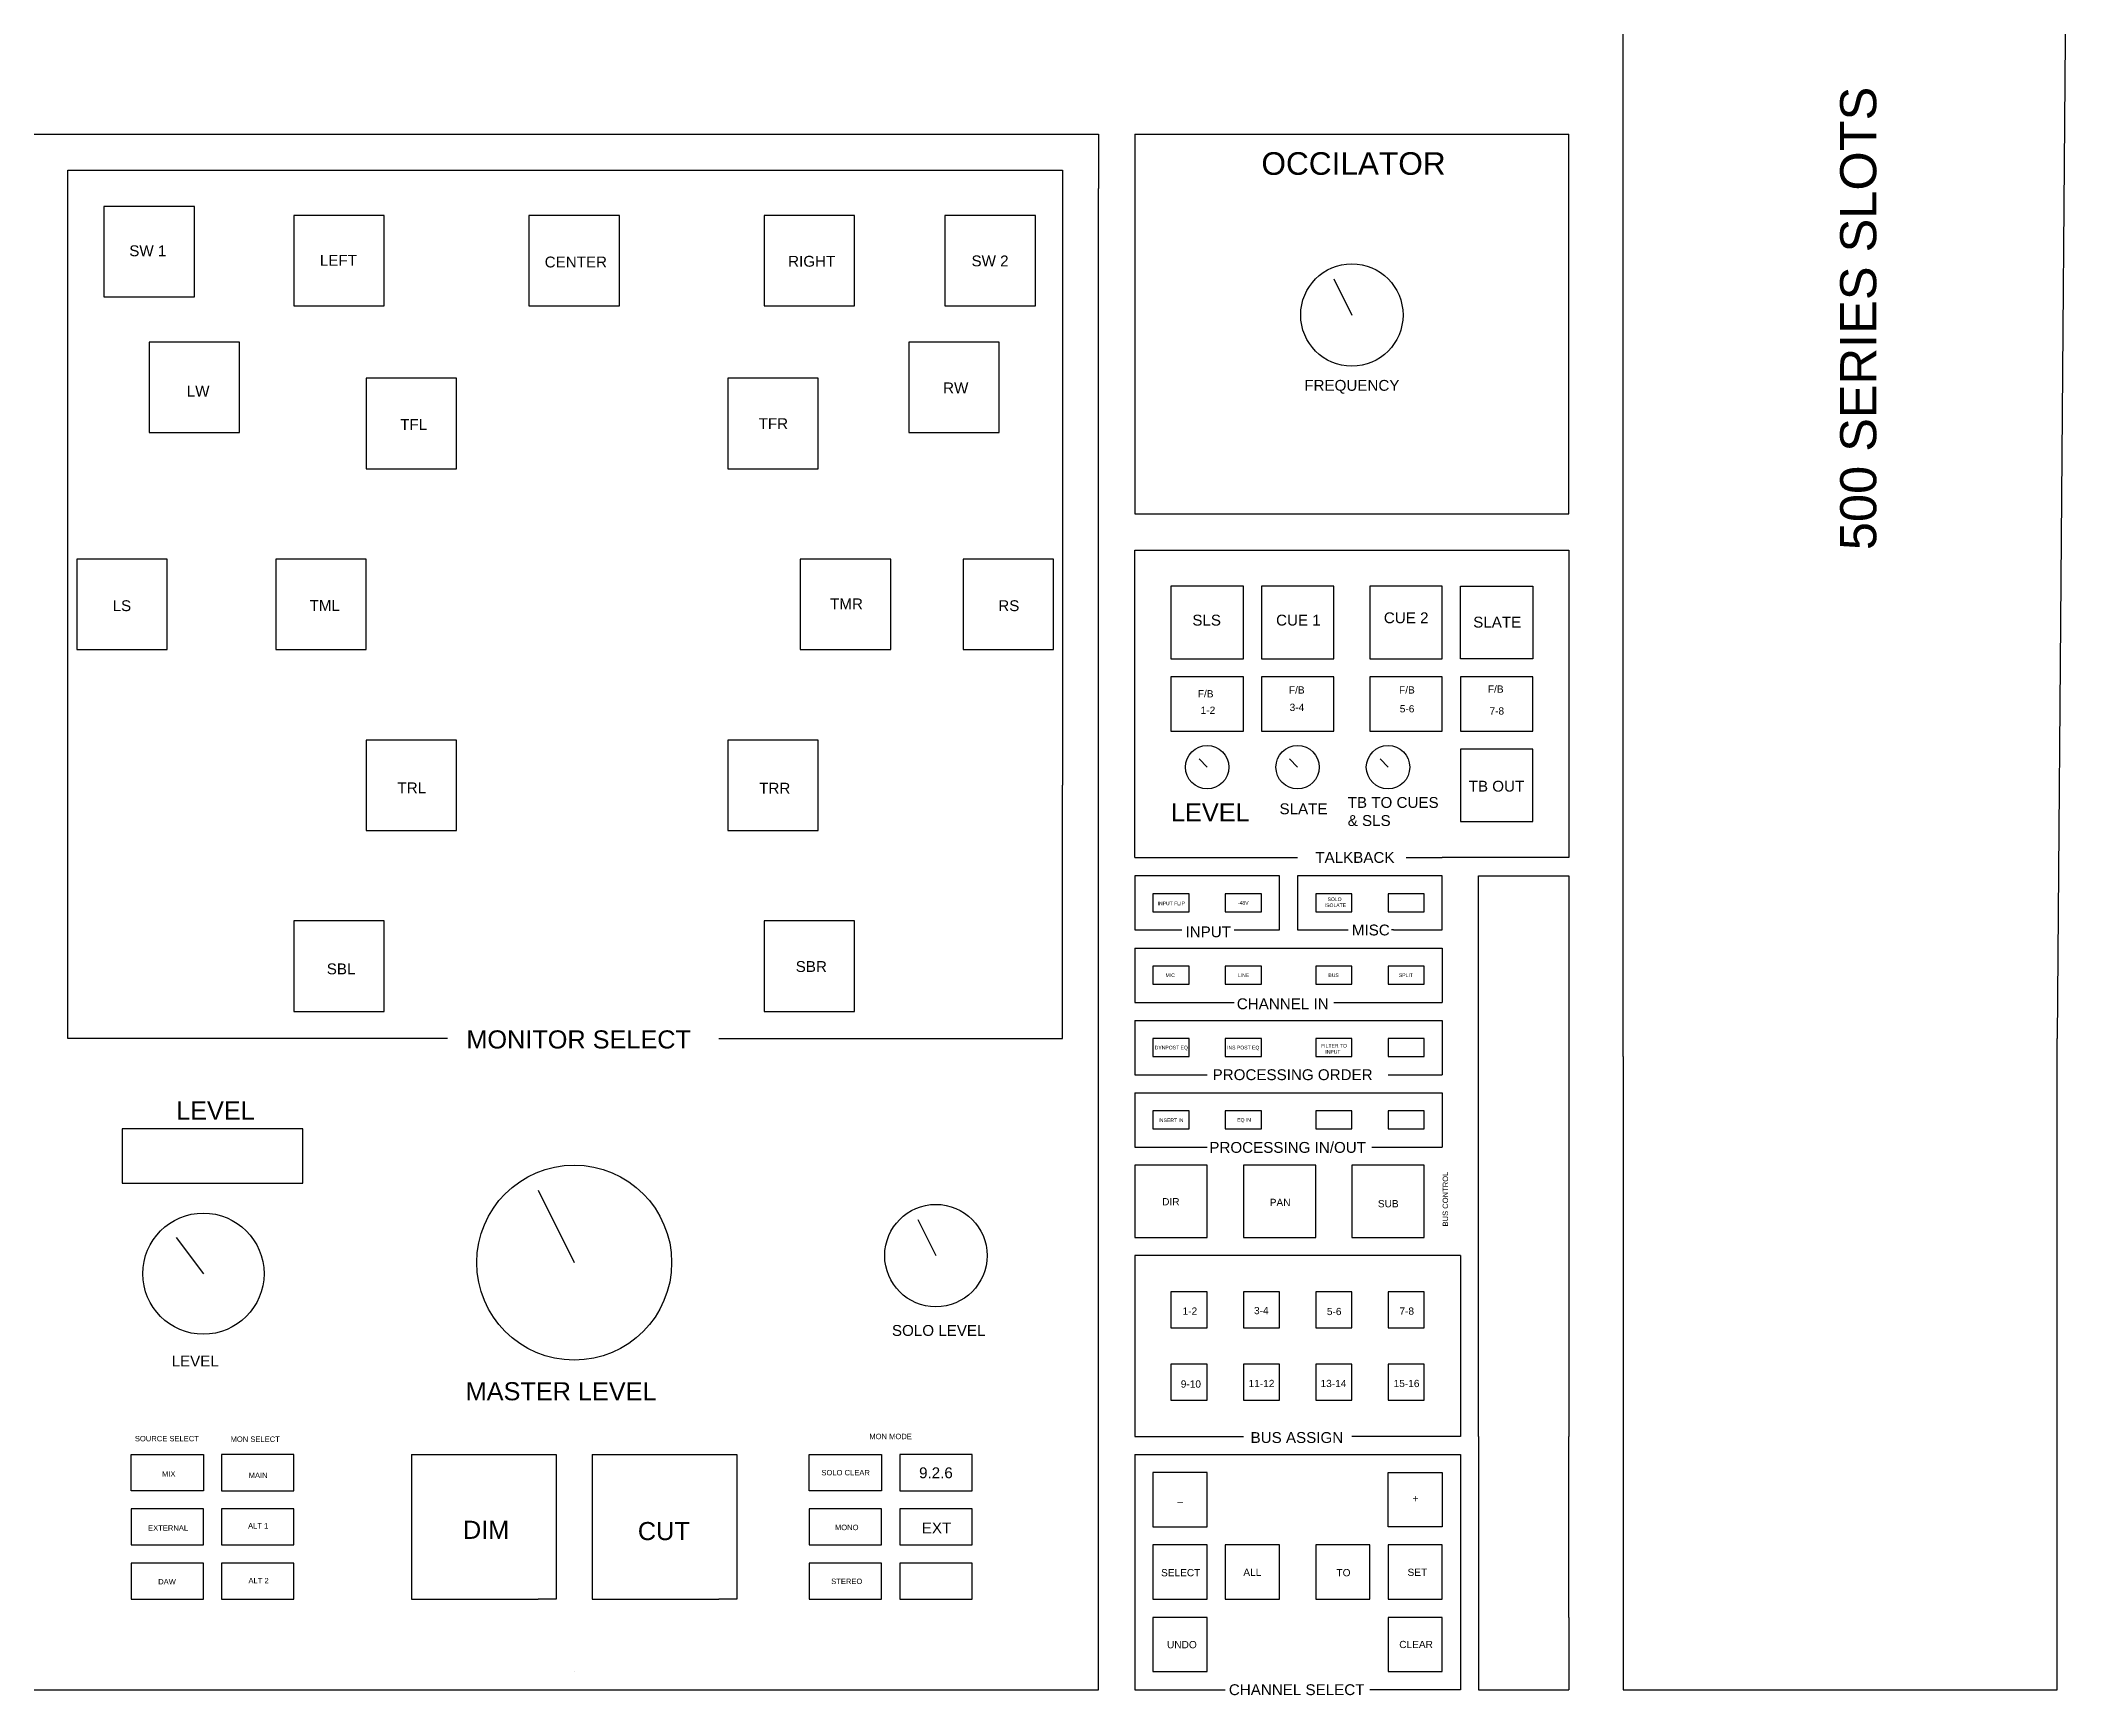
# Model space of a CAD drawing. Header units: inches. Extents: x -1200 to 6105, y -1104 to 2900.
# Drawn here: x 2902 to 4027, y -537 to 378 of the extents above; entities that cross this region are included whole.
import ezdxf

# ---------------------------------------------------------------- set-up
doc = ezdxf.new("R2010")
doc.units = ezdxf.units.IN
doc.header["$MEASUREMENT"] = 0
doc.layers.get('0').update_dxf_attribs({"lineweight": 25, "true_color": 0xffffff})
doc.styles.add('textstyle0', font='')
doc.styles.add('textstyle1148', font='')
doc.styles.add('textstyle1269', font='')
doc.styles.add('textstyle1386', font='')
doc.styles.add('textstyle1387', font='')
doc.styles.add('textstyle1388', font='')
doc.styles.add('textstyle1389', font='')
doc.styles.add('textstyle1390', font='')
doc.styles.add('textstyle1391', font='')
doc.styles.add('textstyle1392', font='')
doc.styles.add('textstyle1393', font='')
doc.styles.add('textstyle1394', font='')
doc.styles.add('textstyle1395', font='')
doc.styles.add('textstyle1396', font='')
doc.styles.add('textstyle1397', font='')
doc.styles.add('textstyle268', font='')
doc.styles.add('textstyle269', font='')
doc.styles.add('textstyle270', font='')
doc.styles.add('textstyle271', font='')
doc.styles.add('textstyle272', font='')
doc.styles.add('textstyle273', font='')
doc.styles.add('textstyle274', font='')
doc.styles.add('textstyle275', font='')
doc.styles.add('textstyle276', font='')
doc.styles.add('textstyle277', font='')
doc.styles.add('textstyle278', font='')
doc.styles.add('textstyle279', font='')
doc.styles.add('textstyle280', font='')
doc.styles.add('textstyle281', font='')
doc.styles.add('textstyle282', font='')
doc.styles.add('textstyle283', font='')
doc.styles.add('textstyle284', font='')
doc.styles.add('textstyle285', font='')
doc.styles.add('textstyle286', font='')
doc.styles.add('textstyle287', font='')
doc.styles.add('textstyle288', font='')
doc.styles.add('textstyle289', font='')
doc.styles.add('textstyle290', font='')
doc.styles.add('textstyle291', font='')
doc.styles.add('textstyle292', font='')
doc.styles.add('textstyle293', font='')
doc.styles.add('textstyle294', font='')
doc.styles.add('textstyle295', font='')
doc.styles.add('textstyle296', font='')
doc.styles.add('textstyle297', font='')
doc.styles.add('textstyle298', font='')
doc.styles.add('textstyle299', font='')
doc.styles.add('textstyle300', font='')
doc.styles.add('textstyle301', font='')
doc.styles.add('textstyle302', font='')
doc.styles.add('textstyle303', font='')
doc.styles.add('textstyle304', font='')
doc.styles.add('textstyle305', font='')
doc.styles.add('textstyle306', font='')
doc.styles.add('textstyle307', font='')
doc.styles.add('textstyle308', font='')
doc.styles.add('textstyle309', font='')
doc.styles.add('textstyle310', font='')
doc.styles.add('textstyle311', font='')
doc.styles.add('textstyle312', font='')
doc.styles.add('textstyle313', font='')
doc.styles.add('textstyle314', font='')
doc.styles.add('textstyle315', font='')
doc.styles.add('textstyle316', font='')
doc.styles.add('textstyle317', font='')
doc.styles.add('textstyle318', font='')
doc.styles.add('textstyle319', font='')
doc.styles.add('textstyle320', font='')
doc.styles.add('textstyle321', font='')
doc.styles.add('textstyle322', font='')
doc.styles.add('textstyle323', font='')
doc.styles.add('textstyle324', font='')
doc.styles.add('textstyle325', font='')
doc.styles.add('textstyle326', font='')
doc.styles.add('textstyle327', font='')
doc.styles.add('textstyle328', font='')
doc.styles.add('textstyle329', font='')
doc.styles.add('textstyle330', font='')
doc.styles.add('textstyle331', font='')
doc.styles.add('textstyle332', font='')
doc.styles.add('textstyle333', font='')
doc.styles.add('textstyle334', font='')
doc.styles.add('textstyle335', font='')
doc.styles.add('textstyle336', font='')
doc.styles.add('textstyle337', font='')
doc.styles.add('textstyle338', font='')
doc.styles.add('textstyle339', font='')
doc.styles.add('textstyle340', font='')
doc.styles.add('textstyle341', font='')
doc.styles.add('textstyle342', font='')
doc.styles.add('textstyle345', font='')
doc.styles.add('textstyle346', font='')
doc.styles.add('textstyle390', font='')
doc.styles.add('textstyle391', font='')
doc.styles.add('textstyle392', font='')
doc.styles.add('textstyle393', font='')
doc.styles.add('textstyle394', font='')
doc.styles.get('textstyle0').set_extended_font_data('Liberation Sans')
doc.styles.get('textstyle1148').set_extended_font_data('Liberation Sans')
doc.styles.get('textstyle1269').set_extended_font_data('Liberation Sans')
doc.styles.get('textstyle1386').set_extended_font_data('Liberation Sans')
doc.styles.get('textstyle1387').set_extended_font_data('Liberation Sans')
doc.styles.get('textstyle1388').set_extended_font_data('Liberation Sans')
doc.styles.get('textstyle1389').set_extended_font_data('Liberation Sans')
doc.styles.get('textstyle1390').set_extended_font_data('Liberation Sans')
doc.styles.get('textstyle1391').set_extended_font_data('Liberation Sans')
doc.styles.get('textstyle1392').set_extended_font_data('Liberation Sans')
doc.styles.get('textstyle1393').set_extended_font_data('Liberation Sans')
doc.styles.get('textstyle1394').set_extended_font_data('Liberation Sans')
doc.styles.get('textstyle1395').set_extended_font_data('Liberation Sans')
doc.styles.get('textstyle1396').set_extended_font_data('Liberation Sans')
doc.styles.get('textstyle1397').set_extended_font_data('Liberation Sans')
doc.styles.get('textstyle268').set_extended_font_data('Liberation Sans')
doc.styles.get('textstyle269').set_extended_font_data('Liberation Sans')
doc.styles.get('textstyle270').set_extended_font_data('Liberation Sans')
doc.styles.get('textstyle271').set_extended_font_data('Liberation Sans')
doc.styles.get('textstyle272').set_extended_font_data('Liberation Sans')
doc.styles.get('textstyle273').set_extended_font_data('Liberation Sans')
doc.styles.get('textstyle274').set_extended_font_data('Liberation Sans')
doc.styles.get('textstyle275').set_extended_font_data('Liberation Sans')
doc.styles.get('textstyle276').set_extended_font_data('Liberation Sans')
doc.styles.get('textstyle277').set_extended_font_data('Liberation Sans')
doc.styles.get('textstyle278').set_extended_font_data('Liberation Sans')
doc.styles.get('textstyle279').set_extended_font_data('Liberation Sans')
doc.styles.get('textstyle280').set_extended_font_data('Liberation Sans')
doc.styles.get('textstyle281').set_extended_font_data('Liberation Sans')
doc.styles.get('textstyle282').set_extended_font_data('Liberation Sans')
doc.styles.get('textstyle283').set_extended_font_data('Liberation Sans')
doc.styles.get('textstyle284').set_extended_font_data('Liberation Sans')
doc.styles.get('textstyle285').set_extended_font_data('Liberation Sans')
doc.styles.get('textstyle286').set_extended_font_data('Liberation Sans')
doc.styles.get('textstyle287').set_extended_font_data('Liberation Sans')
doc.styles.get('textstyle288').set_extended_font_data('Liberation Sans')
doc.styles.get('textstyle289').set_extended_font_data('Liberation Sans')
doc.styles.get('textstyle290').set_extended_font_data('Liberation Sans')
doc.styles.get('textstyle291').set_extended_font_data('Liberation Sans')
doc.styles.get('textstyle292').set_extended_font_data('Liberation Sans')
doc.styles.get('textstyle293').set_extended_font_data('Liberation Sans')
doc.styles.get('textstyle294').set_extended_font_data('Liberation Sans')
doc.styles.get('textstyle295').set_extended_font_data('Liberation Sans')
doc.styles.get('textstyle296').set_extended_font_data('Liberation Sans')
doc.styles.get('textstyle297').set_extended_font_data('Liberation Sans')
doc.styles.get('textstyle298').set_extended_font_data('Liberation Sans')
doc.styles.get('textstyle299').set_extended_font_data('Liberation Sans')
doc.styles.get('textstyle300').set_extended_font_data('Liberation Sans')
doc.styles.get('textstyle301').set_extended_font_data('Liberation Sans')
doc.styles.get('textstyle302').set_extended_font_data('Liberation Sans')
doc.styles.get('textstyle303').set_extended_font_data('Liberation Sans')
doc.styles.get('textstyle304').set_extended_font_data('Liberation Sans')
doc.styles.get('textstyle305').set_extended_font_data('Liberation Sans')
doc.styles.get('textstyle306').set_extended_font_data('Liberation Sans')
doc.styles.get('textstyle307').set_extended_font_data('Liberation Sans')
doc.styles.get('textstyle308').set_extended_font_data('Liberation Sans')
doc.styles.get('textstyle309').set_extended_font_data('Liberation Sans')
doc.styles.get('textstyle310').set_extended_font_data('Liberation Sans')
doc.styles.get('textstyle311').set_extended_font_data('Liberation Sans')
doc.styles.get('textstyle312').set_extended_font_data('Liberation Sans')
doc.styles.get('textstyle313').set_extended_font_data('Liberation Sans')
doc.styles.get('textstyle314').set_extended_font_data('Liberation Sans')
doc.styles.get('textstyle315').set_extended_font_data('Liberation Sans')
doc.styles.get('textstyle316').set_extended_font_data('Liberation Sans')
doc.styles.get('textstyle317').set_extended_font_data('Liberation Sans')
doc.styles.get('textstyle318').set_extended_font_data('Liberation Sans')
doc.styles.get('textstyle319').set_extended_font_data('Liberation Sans')
doc.styles.get('textstyle320').set_extended_font_data('Liberation Sans')
doc.styles.get('textstyle321').set_extended_font_data('Liberation Sans')
doc.styles.get('textstyle322').set_extended_font_data('Liberation Sans')
doc.styles.get('textstyle323').set_extended_font_data('Liberation Sans')
doc.styles.get('textstyle324').set_extended_font_data('Liberation Sans')
doc.styles.get('textstyle325').set_extended_font_data('Liberation Sans')
doc.styles.get('textstyle326').set_extended_font_data('Liberation Sans')
doc.styles.get('textstyle327').set_extended_font_data('Liberation Sans')
doc.styles.get('textstyle328').set_extended_font_data('Liberation Sans')
doc.styles.get('textstyle329').set_extended_font_data('Liberation Sans')
doc.styles.get('textstyle330').set_extended_font_data('Liberation Sans')
doc.styles.get('textstyle331').set_extended_font_data('Liberation Sans')
doc.styles.get('textstyle332').set_extended_font_data('Liberation Sans')
doc.styles.get('textstyle333').set_extended_font_data('Liberation Sans')
doc.styles.get('textstyle334').set_extended_font_data('Liberation Sans')
doc.styles.get('textstyle335').set_extended_font_data('Liberation Sans')
doc.styles.get('textstyle336').set_extended_font_data('Liberation Sans')
doc.styles.get('textstyle337').set_extended_font_data('Liberation Sans')
doc.styles.get('textstyle338').set_extended_font_data('Liberation Sans')
doc.styles.get('textstyle339').set_extended_font_data('Liberation Sans')
doc.styles.get('textstyle340').set_extended_font_data('Liberation Sans')
doc.styles.get('textstyle341').set_extended_font_data('Liberation Sans')
doc.styles.get('textstyle342').set_extended_font_data('Liberation Sans')
doc.styles.get('textstyle345').set_extended_font_data('Liberation Sans')
doc.styles.get('textstyle346').set_extended_font_data('Liberation Sans')
doc.styles.get('textstyle390').set_extended_font_data('Liberation Sans')
doc.styles.get('textstyle391').set_extended_font_data('Liberation Sans')
doc.styles.get('textstyle392').set_extended_font_data('Liberation Sans')
doc.styles.get('textstyle393').set_extended_font_data('Liberation Sans')
doc.styles.get('textstyle394').set_extended_font_data('Liberation Sans')

msp = doc.modelspace()

# ---------------------------------------------------------------- linework, layer by layer
for p, q in [((3776.5, -183.8), (3776.5, 1096.2)), ((4026.5, 1096.2), (4016.5, -173.8)), ((2896.5, 326.2), (3486.5, 326.2)), ((3486.5, 326.2), (3486.5, 296.2)), ((3506.5, 326.2), (3506.5, 116.2)), ((3506.5, 326.2), (3746.5, 326.2)), ((3746.5, 116.2), (3746.5, 326.2)), ((2916.5, 296.2), (2916.5, 306.2)), ((2916.5, 306.2), (3466.5, 306.2)), ((3466.5, 306.2), (3466.5, 296.2)), ((2916.5, -33.8), (2916.5, 296.2)), ((3466.5, 296.2), (3466.5, -33.8)), ((3486.5, -83.8), (3486.5, 296.2)), ((2936.5, 286.2), (2936.5, 236.2)), ((2986.5, 286.2), (2936.5, 286.2)), ((2986.5, 236.2), (2986.5, 286.2)), ((3041.5, 281.2), (3041.5, 231.2)), ((3091.5, 281.2), (3041.5, 281.2)), ((3091.5, 231.2), (3091.5, 281.2)), ((3171.5, 281.2), (3171.5, 231.2)), ((3221.5, 281.2), (3171.5, 281.2)), ((3221.5, 231.2), (3221.5, 281.2)), ((3301.5, 281.2), (3301.5, 231.2)), ((3351.5, 281.2), (3301.5, 281.2)), ((3351.5, 231.2), (3351.5, 281.2)), ((3401.5, 281.2), (3401.5, 231.2)), ((3451.5, 281.2), (3401.5, 281.2)), ((3451.5, 231.2), (3451.5, 281.2)), ((3616.5, 246.2), (3626.5, 226.2)), ((2936.5, 236.2), (2986.5, 236.2)), ((3041.5, 231.2), (3091.5, 231.2)), ((3171.5, 231.2), (3221.5, 231.2)), ((3301.5, 231.2), (3351.5, 231.2)), ((3401.5, 231.2), (3451.5, 231.2)), ((2961.5, 211.2), (2961.5, 161.2)), ((3011.5, 211.2), (2961.5, 211.2)), ((3011.5, 161.2), (3011.5, 211.2)), ((3381.5, 211.2), (3381.5, 161.2)), ((3431.5, 211.2), (3381.5, 211.2)), ((3431.5, 161.2), (3431.5, 211.2)), ((3081.5, 191.2), (3081.5, 141.2)), ((3131.5, 191.2), (3081.5, 191.2)), ((3131.5, 141.2), (3131.5, 191.2)), ((3281.5, 191.2), (3281.5, 141.2)), ((3331.5, 191.2), (3281.5, 191.2)), ((3331.5, 141.2), (3331.5, 191.2)), ((2961.5, 161.2), (3011.5, 161.2)), ((3381.5, 161.2), (3431.5, 161.2)), ((3081.5, 141.2), (3131.5, 141.2)), ((3281.5, 141.2), (3331.5, 141.2)), ((3506.5, 116.2), (3746.5, 116.2)), ((2921.5, 91.2), (2921.5, 41.2)), ((2971.5, 91.2), (2921.5, 91.2)), ((2971.5, 41.2), (2971.5, 91.2)), ((3031.5, 91.2), (3031.5, 41.2)), ((3081.5, 91.2), (3031.5, 91.2)), ((3081.5, 41.2), (3081.5, 91.2)), ((3321.5, 91.2), (3321.5, 41.2)), ((3371.5, 91.2), (3321.5, 91.2)), ((3371.5, 41.2), (3371.5, 91.2)), ((3411.5, 91.2), (3411.5, 41.2)), ((3461.5, 91.2), (3411.5, 91.2)), ((3461.5, 41.2), (3461.5, 91.2)), ((3506.5, -73.8), (3506.5, 96.2)), ((3506.5, 96.2), (3746.5, 96.2)), ((3746.5, 96.2), (3746.5, -73.8)), ((3526.5, 76.2), (3526.5, 36.2)), ((3566.5, 76.2), (3526.5, 76.2)), ((3566.5, 36.2), (3566.5, 76.2)), ((3576.5, 76.2), (3576.5, 36.2)), ((3616.5, 76.2), (3576.5, 76.2)), ((3616.5, 36.2), (3616.5, 76.2)), ((3636.5, 76.2), (3636.5, 36.2)), ((3676.5, 76.2), (3636.5, 76.2)), ((3676.5, 36.2), (3676.5, 76.2)), ((3686.5, 36.2), (3686.5, 76.2)), ((3686.5, 76.2), (3726.5, 76.2)), ((3726.5, 76.2), (3726.5, 36.2)), ((2921.5, 41.2), (2971.5, 41.2)), ((3031.5, 41.2), (3081.5, 41.2)), ((3321.5, 41.2), (3371.5, 41.2)), ((3411.5, 41.2), (3461.5, 41.2)), ((3526.5, 36.2), (3566.5, 36.2)), ((3576.5, 36.2), (3616.5, 36.2)), ((3636.5, 36.2), (3676.5, 36.2)), ((3726.5, 36.2), (3686.5, 36.2)), ((3526.5, 26.2), (3526.5, -3.8)), ((3566.5, 26.2), (3526.5, 26.2)), ((3566.5, -3.8), (3566.5, 26.2)), ((3576.5, 26.2), (3576.5, -3.8)), ((3616.5, 26.2), (3576.5, 26.2)), ((3616.5, -3.8), (3616.5, 26.2)), ((3636.5, 26.2), (3636.5, -3.8)), ((3676.5, 26.2), (3636.5, 26.2)), ((3676.5, -3.8), (3676.5, 26.2)), ((3686.5, 26.2), (3686.5, -3.8)), ((3726.5, 26.2), (3686.5, 26.2)), ((3726.5, -3.8), (3726.5, 26.2)), ((3081.5, -8.8), (3081.5, -58.8)), ((3131.5, -8.8), (3081.5, -8.8)), ((3131.5, -58.8), (3131.5, -8.8)), ((3281.5, -8.8), (3281.5, -58.8)), ((3331.5, -8.8), (3281.5, -8.8)), ((3331.5, -58.8), (3331.5, -8.8)), ((3526.5, -3.8), (3566.5, -3.8)), ((3576.5, -3.8), (3616.5, -3.8)), ((3636.5, -3.8), (3676.5, -3.8)), ((3686.5, -3.8), (3726.5, -3.8)), ((3542.1, -19.1), (3546.5, -23.8)), ((3592.1, -19.1), (3596.5, -23.8)), ((3642.1, -19.1), (3646.5, -23.8)), ((3686.5, -13.8), (3686.5, -53.8)), ((3726.5, -13.8), (3686.5, -13.8)), ((3726.5, -53.8), (3726.5, -13.8)), ((2916.5, -173.8), (2916.5, -33.8)), ((2916.5, -33.8), (2916.5, -33.8)), ((3466.5, -173.8), (3466.5, -33.8)), ((3686.5, -53.8), (3726.5, -53.8)), ((3081.5, -58.8), (3131.5, -58.8)), ((3281.5, -58.8), (3331.5, -58.8)), ((3506.5, -73.8), (3576.5, -73.8)), ((3576.5, -73.8), (3596.5, -73.8)), ((3656.5, -73.8), (3676.5, -73.8)), ((3746.5, -73.8), (3676.5, -73.8)), ((3486.5, -533.8), (3486.5, -83.8)), ((3506.5, -83.8), (3506.5, -103.8)), ((3586.5, -83.8), (3506.5, -83.8)), ((3586.5, -113.8), (3586.5, -83.8)), ((3596.5, -83.8), (3596.5, -103.8)), ((3676.5, -83.8), (3596.5, -83.8)), ((3676.5, -113.8), (3676.5, -83.8)), ((3696.5, -393.8), (3696.5, -83.8)), ((3696.5, -83.8), (3746.5, -83.8)), ((3746.5, -83.8), (3746.5, -393.8)), ((3516.5, -93.8), (3516.5, -103.8)), ((3536.5, -93.8), (3516.5, -93.8)), ((3536.5, -103.8), (3536.5, -93.8)), ((3556.5, -93.8), (3556.5, -103.8)), ((3576.5, -93.8), (3556.5, -93.8)), ((3576.5, -103.8), (3576.5, -93.8)), ((3606.5, -93.8), (3606.5, -103.8)), ((3626.5, -93.8), (3606.5, -93.8)), ((3626.5, -103.8), (3626.5, -93.8)), ((3646.5, -93.8), (3646.5, -103.8)), ((3666.5, -93.8), (3646.5, -93.8)), ((3666.5, -103.8), (3666.5, -93.8)), ((3041.5, -108.8), (3041.5, -158.8)), ((3091.5, -108.8), (3041.5, -108.8)), ((3091.5, -158.8), (3091.5, -108.8)), ((3301.5, -108.8), (3301.5, -158.8)), ((3351.5, -108.8), (3301.5, -108.8)), ((3351.5, -158.8), (3351.5, -108.8)), ((3506.5, -103.8), (3506.5, -113.8)), ((3516.5, -103.8), (3536.5, -103.8)), ((3556.5, -103.8), (3576.5, -103.8)), ((3596.5, -103.8), (3596.5, -113.8)), ((3606.5, -103.8), (3626.5, -103.8)), ((3646.5, -103.8), (3666.5, -103.8)), ((3506.5, -113.8), (3532.5, -113.8)), ((3561.5, -113.8), (3586.5, -113.8)), ((3596.5, -113.8), (3624.5, -113.8)), ((3649.5, -113.8), (3648.5, -113.8)), ((3649.5, -113.8), (3676.5, -113.8)), ((3506.5, -123.8), (3506.5, -153.8)), ((3506.5, -123.8), (3676.5, -123.8)), ((3516.5, -133.8), (3516.5, -143.8)), ((3536.5, -133.8), (3516.5, -133.8)), ((3536.5, -143.8), (3536.5, -133.8)), ((3556.5, -133.8), (3556.5, -143.8)), ((3576.5, -133.8), (3556.5, -133.8)), ((3576.5, -143.8), (3576.5, -133.8)), ((3606.5, -133.8), (3606.5, -143.8)), ((3626.5, -133.8), (3606.5, -133.8)), ((3626.5, -143.8), (3626.5, -133.8)), ((3646.5, -133.8), (3646.5, -143.8)), ((3666.5, -133.8), (3646.5, -133.8)), ((3666.5, -143.8), (3666.5, -133.8)), ((3676.5, -123.8), (3676.5, -153.8)), ((3516.5, -143.8), (3536.5, -143.8)), ((3556.5, -143.8), (3576.5, -143.8)), ((3606.5, -143.8), (3626.5, -143.8)), ((3646.5, -143.8), (3666.5, -143.8)), ((3506.5, -153.8), (3556.5, -153.8)), ((3556.5, -153.8), (3561.5, -153.8)), ((3616.5, -153.8), (3676.5, -153.8)), ((3041.5, -158.8), (3091.5, -158.8)), ((3301.5, -158.8), (3351.5, -158.8)), ((3506.5, -163.8), (3506.5, -193.8)), ((3506.5, -163.8), (3676.5, -163.8)), ((3676.5, -163.8), (3676.5, -193.8)), ((3126.5, -173.8), (2916.5, -173.8)), ((3276.5, -173.8), (3466.5, -173.8)), ((3516.5, -173.8), (3516.5, -183.8)), ((3536.5, -173.8), (3516.5, -173.8)), ((3536.5, -183.8), (3536.5, -173.8)), ((3556.5, -173.8), (3556.5, -183.8)), ((3576.5, -173.8), (3556.5, -173.8)), ((3576.5, -183.8), (3576.5, -173.8)), ((3606.5, -173.8), (3606.5, -183.8)), ((3626.5, -173.8), (3606.5, -173.8)), ((3626.5, -183.8), (3626.5, -173.8)), ((3646.5, -173.8), (3646.5, -183.8)), ((3666.5, -173.8), (3646.5, -173.8)), ((3666.5, -183.8), (3666.5, -173.8)), ((4016.5, -533.8), (4016.5, -173.8)), ((3516.5, -183.8), (3536.5, -183.8)), ((3556.5, -183.8), (3576.5, -183.8)), ((3606.5, -183.8), (3626.5, -183.8)), ((3646.5, -183.8), (3666.5, -183.8)), ((3776.5, -183.8), (3776.5, -533.8)), ((3506.5, -193.8), (3546.5, -193.8)), ((3646.5, -193.8), (3676.5, -193.8)), ((3506.5, -203.8), (3506.5, -233.8)), ((3506.5, -203.8), (3676.5, -203.8)), ((3676.5, -203.8), (3676.5, -233.8)), ((3026.5, -223.8), (2946.5, -223.8)), ((2946.5, -223.8), (2946.5, -253.8)), ((3046.5, -223.8), (3026.5, -223.8)), ((3046.5, -253.8), (3046.5, -223.8)), ((3516.5, -213.8), (3516.5, -223.8)), ((3536.5, -213.8), (3516.5, -213.8)), ((3516.5, -223.8), (3536.5, -223.8)), ((3536.5, -223.8), (3536.5, -213.8)), ((3556.5, -213.8), (3556.5, -223.8)), ((3576.5, -213.8), (3556.5, -213.8)), ((3556.5, -223.8), (3576.5, -223.8)), ((3576.5, -223.8), (3576.5, -213.8)), ((3606.5, -213.8), (3606.5, -223.8)), ((3626.5, -213.8), (3606.5, -213.8)), ((3606.5, -223.8), (3626.5, -223.8)), ((3626.5, -223.8), (3626.5, -213.8)), ((3646.5, -213.8), (3646.5, -223.8)), ((3666.5, -213.8), (3646.5, -213.8)), ((3646.5, -223.8), (3666.5, -223.8)), ((3666.5, -223.8), (3666.5, -213.8)), ((3506.5, -233.8), (3546.5, -233.8)), ((3637.5, -233.8), (3640.5, -233.8)), ((3640.5, -233.8), (3676.5, -233.8)), ((3506.5, -243.8), (3506.5, -283.8)), ((3546.5, -243.8), (3506.5, -243.8)), ((3546.5, -283.8), (3546.5, -243.8)), ((3566.5, -243.8), (3566.5, -283.8)), ((3606.5, -243.8), (3566.5, -243.8)), ((3606.5, -283.8), (3606.5, -243.8)), ((3626.5, -243.8), (3626.5, -283.8)), ((3666.5, -243.8), (3626.5, -243.8)), ((3666.5, -283.8), (3666.5, -243.8)), ((2946.5, -253.8), (3026.5, -253.8)), ((3026.5, -253.8), (3046.5, -253.8)), ((3176.5, -257.7), (3196.5, -297.7)), ((3386.5, -273.8), (3396.5, -293.8)), ((2976.5, -283.8), (2991.5, -303.8)), ((3506.5, -283.8), (3546.5, -283.8)), ((3566.5, -283.8), (3606.5, -283.8)), ((3626.5, -283.8), (3666.5, -283.8)), ((3686.5, -293.8), (3506.5, -293.8)), ((3506.5, -293.8), (3506.5, -383.8)), ((3686.5, -293.8), (3686.5, -383.8)), ((3526.5, -313.8), (3526.5, -333.8)), ((3546.5, -313.8), (3526.5, -313.8)), ((3546.5, -333.8), (3546.5, -313.8)), ((3566.5, -313.8), (3566.5, -333.8)), ((3586.5, -313.8), (3566.5, -313.8)), ((3586.5, -333.8), (3586.5, -313.8)), ((3606.5, -313.8), (3606.5, -333.8)), ((3626.5, -313.8), (3606.5, -313.8)), ((3626.5, -333.8), (3626.5, -313.8)), ((3646.5, -313.8), (3646.5, -333.8)), ((3666.5, -313.8), (3646.5, -313.8)), ((3666.5, -333.8), (3666.5, -313.8)), ((3526.5, -333.8), (3546.5, -333.8)), ((3566.5, -333.8), (3586.5, -333.8)), ((3606.5, -333.8), (3626.5, -333.8)), ((3646.5, -333.8), (3666.5, -333.8)), ((3526.5, -353.8), (3526.5, -373.8)), ((3546.5, -353.8), (3526.5, -353.8)), ((3546.5, -373.8), (3546.5, -353.8)), ((3566.5, -353.8), (3566.5, -373.8)), ((3586.5, -353.8), (3566.5, -353.8)), ((3586.5, -373.8), (3586.5, -353.8)), ((3606.5, -353.8), (3606.5, -373.8)), ((3626.5, -353.8), (3606.5, -353.8)), ((3626.5, -373.8), (3626.5, -353.8)), ((3646.5, -353.8), (3646.5, -373.8)), ((3666.5, -353.8), (3646.5, -353.8)), ((3666.5, -373.8), (3666.5, -353.8)), ((3526.5, -373.8), (3546.5, -373.8)), ((3566.5, -373.8), (3586.5, -373.8)), ((3606.5, -373.8), (3626.5, -373.8)), ((3646.5, -373.8), (3666.5, -373.8)), ((3506.5, -383.8), (3506.5, -393.8)), ((3686.5, -383.8), (3686.5, -393.8)), ((2951.5, -423.8), (2951.5, -403.8)), ((2951.5, -403.8), (2991.5, -403.8)), ((2991.5, -403.8), (2991.5, -423.8)), ((3001.5, -403.8), (3001.5, -423.8)), ((3041.5, -403.8), (3001.5, -403.8)), ((3041.5, -423.8), (3041.5, -403.8)), ((3106.5, -403.8), (3106.5, -483.8)), ((3106.5, -403.8), (3186.5, -403.8)), ((3186.5, -403.8), (3186.5, -483.8)), ((3206.5, -403.8), (3206.5, -483.8)), ((3206.5, -403.8), (3286.5, -403.8)), ((3286.5, -403.8), (3286.5, -483.8)), ((3326.5, -423.8), (3326.5, -403.8)), ((3326.5, -403.8), (3366.5, -403.8)), ((3366.5, -403.8), (3366.5, -423.8)), ((3376.5, -403.8), (3376.5, -423.8)), ((3416.5, -403.8), (3376.5, -403.8)), ((3416.5, -423.8), (3416.5, -403.8)), ((3506.5, -393.8), (3566.5, -393.8)), ((3506.5, -403.8), (3686.5, -403.8)), ((3506.5, -403.8), (3506.5, -493.8)), ((3686.5, -393.8), (3626.5, -393.8)), ((3686.5, -403.8), (3686.5, -493.8)), ((3696.5, -393.8), (3696.5, -493.8)), ((3746.5, -493.8), (3746.5, -393.8)), ((3516.5, -413.8), (3516.5, -443.8)), ((3546.5, -413.8), (3516.5, -413.8)), ((3546.5, -443.8), (3546.5, -413.8)), ((3646.5, -443.8), (3646.5, -413.8)), ((3646.5, -413.8), (3676.5, -413.8)), ((3676.5, -413.8), (3676.5, -443.8)), ((2991.5, -423.8), (2951.5, -423.8)), ((3001.5, -423.8), (3041.5, -423.8)), ((3366.5, -423.8), (3326.5, -423.8)), ((3376.5, -423.8), (3416.5, -423.8)), ((2951.5, -433.8), (2951.5, -453.8)), ((2991.5, -433.8), (2951.5, -433.8)), ((2991.5, -453.8), (2991.5, -433.8)), ((3001.5, -433.8), (3001.5, -453.8)), ((3041.5, -433.8), (3001.5, -433.8)), ((3041.5, -453.8), (3041.5, -433.8)), ((3326.5, -433.8), (3326.5, -453.8)), ((3366.5, -433.8), (3326.5, -433.8)), ((3366.5, -453.8), (3366.5, -433.8)), ((3376.5, -433.8), (3376.5, -453.8)), ((3416.5, -433.8), (3376.5, -433.8)), ((3416.5, -453.8), (3416.5, -433.8)), ((3516.5, -443.8), (3546.5, -443.8)), ((3676.5, -443.8), (3646.5, -443.8)), ((2951.5, -453.8), (2991.5, -453.8)), ((3001.5, -453.8), (3041.5, -453.8)), ((3326.5, -453.8), (3366.5, -453.8)), ((3376.5, -453.8), (3416.5, -453.8)), ((3516.5, -453.8), (3516.5, -483.8)), ((3546.5, -453.8), (3516.5, -453.8)), ((3546.5, -483.8), (3546.5, -453.8)), ((3556.5, -453.8), (3556.5, -483.8)), ((3586.5, -453.8), (3556.5, -453.8)), ((3586.5, -483.8), (3586.5, -453.8)), ((3606.5, -453.8), (3606.5, -483.8)), ((3636.5, -453.8), (3606.5, -453.8)), ((3636.5, -483.8), (3636.5, -453.8)), ((3646.5, -453.8), (3646.5, -483.8)), ((3676.5, -453.8), (3646.5, -453.8)), ((3676.5, -483.8), (3676.5, -453.8)), ((2951.5, -463.8), (2951.5, -483.8)), ((2991.5, -463.8), (2951.5, -463.8)), ((2991.5, -483.8), (2991.5, -463.8)), ((3001.5, -463.8), (3001.5, -483.8)), ((3041.5, -463.8), (3001.5, -463.8)), ((3041.5, -483.8), (3041.5, -463.8)), ((3326.5, -463.8), (3326.5, -483.8)), ((3366.5, -463.8), (3326.5, -463.8)), ((3366.5, -483.8), (3366.5, -463.8)), ((3376.5, -463.8), (3376.5, -483.8)), ((3416.5, -463.8), (3376.5, -463.8)), ((3416.5, -483.8), (3416.5, -463.8)), ((2951.5, -483.8), (2991.5, -483.8)), ((3001.5, -483.8), (3041.5, -483.8)), ((3106.5, -483.8), (3176.5, -483.8)), ((3186.5, -483.8), (3176.5, -483.8)), ((3206.5, -483.8), (3276.5, -483.8)), ((3286.5, -483.8), (3276.5, -483.8)), ((3326.5, -483.8), (3366.5, -483.8)), ((3376.5, -483.8), (3416.5, -483.8)), ((3506.5, -493.8), (3506.5, -533.8)), ((3516.5, -483.8), (3546.5, -483.8)), ((3516.5, -493.8), (3516.5, -523.8)), ((3546.5, -493.8), (3516.5, -493.8)), ((3546.5, -523.8), (3546.5, -493.8)), ((3556.5, -483.8), (3586.5, -483.8)), ((3606.5, -483.8), (3636.5, -483.8)), ((3646.5, -483.8), (3676.5, -483.8)), ((3646.5, -493.8), (3646.5, -523.8)), ((3676.5, -493.8), (3646.5, -493.8)), ((3676.5, -523.8), (3676.5, -493.8)), ((3686.5, -493.8), (3686.5, -533.8)), ((3696.5, -493.8), (3696.5, -533.8)), ((3746.5, -493.8), (3746.5, -533.8)), ((3196.5, -523.8), (3196.5, -523.8)), ((3516.5, -523.8), (3546.5, -523.8)), ((3646.5, -523.8), (3676.5, -523.8)), ((2896.5, -533.8), (3486.5, -533.8)), ((3506.5, -533.8), (3556.5, -533.8)), ((3686.5, -533.8), (3636.5, -533.8)), ((3696.5, -533.8), (3746.5, -533.8)), ((3776.5, -533.8), (4016.5, -533.8))]:
    msp.add_line(p, q)
for centre, radius in [((3626.5, 226.2), 28.3), ((3546.5, -23.8), 12), ((3596.5, -23.8), 12), ((3646.5, -23.8), 12), ((3196.5, -297.7), 53.9), ((3396.5, -293.8), 28.3), ((2991.5, -303.8), 33.5)]:
    msp.add_circle(centre, radius)

# ---------------------------------------------------------------- texts
at = {"char_height": 1, "attachment_point": 1, "rotation": 90}
for s, insert, style in [('\\C7;\\H20;500 SERIES SLOTS', (3896.5, 96.2), 'textstyle1269'), ('\\C7;\\H3;BUS CONTROL', (3676.7, -277.7), 'textstyle272')]:
    msp.add_mtext(s, dxfattribs=dict(at, insert=insert, style=style))
at = {"char_height": 1, "attachment_point": 1}
for s, insert, style in [('\\C7;\\H12.5;OCCILATOR', (3576.5, 316.2), 'textstyle334'), ('\\C7;\\H6;SW 1', (2950.5, 264.7), 'textstyle314'), ('\\C7;\\H6;LEFT', (3055.9, 259.4), 'textstyle312'), ('\\C7;\\H6;RIGHT', (3314.8, 258.9), 'textstyle313'), ('\\C7;\\H6;SW 2', (3416.2, 259.1), 'textstyle315'), ('\\C7;\\H6;CENTER', (3180.2, 258.5), 'textstyle311'), ('\\C7;\\H6;LW', (2982.3, 187.1), 'textstyle316'), ('\\C7;\\H6;RW', (3400.5, 188.9), 'textstyle317'), ('\\C7;\\H6;FREQUENCY', (3600.2, 190.3), 'textstyle333'), ('\\C7;\\H6;TFR', (3298.5, 169.1), 'textstyle323'), ('\\C7;\\H6;TFL', (3100.3, 168.7), 'textstyle322'), ('\\C7;\\H6;LS', (2941.3, 68.5), 'textstyle318'), ('\\C7;\\H6;TML', (3050.2, 68.6), 'textstyle324'), ('\\C7;\\H6;TMR', (3338, 69.5), 'textstyle325'), ('\\C7;\\H6;RS', (3431, 68.5), 'textstyle319'), ('\\C7;\\H6;SLS', (3538.3, 60.5), 'textstyle328'), ('\\C7;\\H6;CUE 1', (3584.6, 60.5), 'textstyle1386'), ('\\C7;\\H6;CUE 2', (3644.2, 61.8), 'textstyle1387'), ('\\C7;\\H6;SLATE', (3693.6, 59.4), 'textstyle329'), ('\\C7;\\H4;F/B', (3541.3, 18.8), 'textstyle1388'), ('\\C7;\\H4;F/B', (3591.7, 20.9), 'textstyle1389'), ('\\C7;\\H4;3-4', (3592.1, 11.3), 'textstyle1393'), ('\\C7;\\H4;F/B', (3652.6, 20.9), 'textstyle1390'), ('\\C7;\\H4;F/B', (3701.7, 21.4), 'textstyle1391'), ('\\C7;\\H4;1-2', (3542.9, 9.7), 'textstyle1392'), ('\\C7;\\H4;5-6', (3653, 10.5), 'textstyle1394'), ('\\C7;\\H4;7-8', (3702.6, 9.3), 'textstyle1395'), ('\\C7;\\H6;TRL', (3098.8, -32.2), 'textstyle326'), ('\\C7;\\H6;TRR', (3298.8, -32.4), 'textstyle327'), ('\\C7;\\H6;TB OUT', (3691.1, -31.3), 'textstyle330'), ('\\H10;LEVEL', (3526.5, -43.8), 'textstyle0'), ('\\C7;\\H6;SLATE', (3586.5, -43.8), 'textstyle1396'), ('\\C7;\\H6;TB TO CUES \\P& SLS', (3624.2, -40.3), 'textstyle1397'), ('\\C7;\\H6;TALKBACK', (3606.3, -70.7), 'textstyle331'), ('\\C7;\\H2;INPUT FLIP', (3519.1, -98.1), 'textstyle304'), ('\\C7;\\H2;-48V', (3563.5, -97.8), 'textstyle305'), ('\\C7;\\H2;  SOLO \\PISOLATE', (3611.5, -95.8), 'textstyle306'), ('\\C7;\\H6;INPUT', (3534.5, -111.8), 'textstyle390'), ('\\C7;\\H6;MISC', (3626.5, -110.8), 'textstyle391'), ('\\C7;\\H6;SBL', (3059.7, -132.3), 'textstyle320'), ('\\C7;\\H6;SBR', (3319, -131), 'textstyle321'), ('\\C7;\\H2;MIC', (3523.5, -137.8), 'textstyle300'), ('\\C7;\\H2;LINE', (3563.5, -137.8), 'textstyle301'), ('\\C7;\\H2;BUS', (3613.5, -137.8), 'textstyle302'), ('\\C7;\\H2;SPLIT', (3652.5, -137.8), 'textstyle303'), ('\\C7;\\H6;CHANNEL IN', (3562.9, -151.6), 'textstyle392'), ('\\C7;\\H10;MONITOR SELECT', (3136.9, -169.3), 'textstyle277'), ('\\C7;\\H2;DYNPOST EQ', (3517.5, -177.8), 'textstyle297'), ('\\C7;\\H2;INS POST EQ', (3557.5, -177.8), 'textstyle298'), ('\\C7;\\H2;FILTER TO \\P   INPUT', (3609.5, -176.8), 'textstyle299'), ('\\C7;\\H6;PROCESSING ORDER', (3549.5, -190.8), 'textstyle393'), ('\\C7;\\H10;LEVEL', (2976.4, -208.6), 'textstyle278'), ('\\C7;\\H2;INSERT IN', (3519.6, -218), 'textstyle295'), ('\\C7;\\H2;EQ IN', (3563.1, -217.8), 'textstyle296'), ('\\C7;\\H6;PROCESSING IN/OUT', (3547.7, -231), 'textstyle394'), ('\\C7;\\H4;DIR', (3521.6, -262), 'textstyle292'), ('\\C7;\\H4;PAN', (3581.1, -262.4), 'textstyle293'), ('\\C7;\\H4;SUB', (3640.9, -263.1), 'textstyle294'), ('\\C7;\\H4;1-2', (3532.9, -322.5), 'textstyle284'), ('\\C7;\\H4;3-4', (3572.4, -322.2), 'textstyle285'), ('\\C7;\\H4;5-6', (3612.7, -322.7), 'textstyle286'), ('\\C7;\\H4;7-8', (3652.8, -322.5), 'textstyle287'), ('\\C7;\\H6;SOLO LEVEL', (3372.2, -332.2), 'textstyle345'), ('\\C7;\\H6;LEVEL', (2973.9, -349.1), 'textstyle332'), ('\\C7;\\H10;MASTER LEVEL', (3136.5, -363.8), 'textstyle276'), ('\\C7;\\H4;9-10', (3531.9, -362.8), 'textstyle288'), ('\\C7;\\H4;11-12', (3569.4, -362.5), 'textstyle289'), ('\\C7;\\H4;13-14', (3609.2, -362.5), 'textstyle290'), ('\\C7;\\H4;15-16', (3649.6, -362.5), 'textstyle291'), ('\\C7;\\H3;SOURCE SELECT', (2953.6, -393.5), 'textstyle341'), ('\\C7;\\H3;MON MODE', (3359.7, -392.3), 'textstyle346'), ('\\C7;\\H6;BUS ASSIGN', (3570.5, -391.4), 'textstyle273'), ('\\C7;\\H3;MON SELECT', (3006.5, -393.8), 'textstyle340'), ('\\C7;\\H3;MIX', (2968.6, -413), 'textstyle308'), ('\\C7;\\H3;MAIN', (3016.5, -413.8), 'textstyle337'), ('\\C7;\\H3;SOLO CLEAR', (3333.2, -412.3), 'textstyle307'), ('\\C7;\\H6;9.2.6', (3387.2, -410.9), 'textstyle342'), ('\\C7;\\H4;+', (3660.1, -426.1), 'textstyle283'), ('\\C7;\\H4;_', (3530, -425.5), 'textstyle282'), ('\\C7;\\H3;EXTERNAL', (2960.9, -442.9), 'textstyle335'), ('\\C7;\\H3;ALT 1', (3016.2, -441.7), 'textstyle338'), ('\\C7;\\H10;DIM', (3135, -440.4), 'textstyle274'), ('\\C7;\\H10;CUT', (3231.7, -441.1), 'textstyle275'), ('\\C7;\\H3;MONO', (3340.7, -442.6), 'textstyle309'), ('\\C7;\\H6;EXT', (3388.7, -441.4), 'textstyle1148'), ('\\C7;\\H3;ALT 2', (3016.4, -472), 'textstyle339'), ('\\C7;\\H3;STEREO', (3338.6, -472.4), 'textstyle310'), ('\\C7;\\H4;SELECT', (3521, -467.1), 'textstyle268'), ('\\C7;\\H4;ALL', (3566.5, -466.9), 'textstyle269'), ('\\C7;\\H4;TO', (3618, -467.1), 'textstyle270'), ('\\C7;\\H4;SET', (3657.3, -466.9), 'textstyle271'), ('\\C7;\\H3;DAW', (2966.5, -472.6), 'textstyle336'), ('\\C7;\\H4;UNDO', (3524.3, -506.9), 'textstyle280'), ('\\C7;\\H4;CLEAR', (3652.7, -506.8), 'textstyle281'), ('\\C7;\\H6;CHANNEL SELECT', (3558.5, -530.8), 'textstyle279')]:
    msp.add_mtext(s, dxfattribs=dict(at, insert=insert, style=style))

doc.saveas('drawing.dxf')
